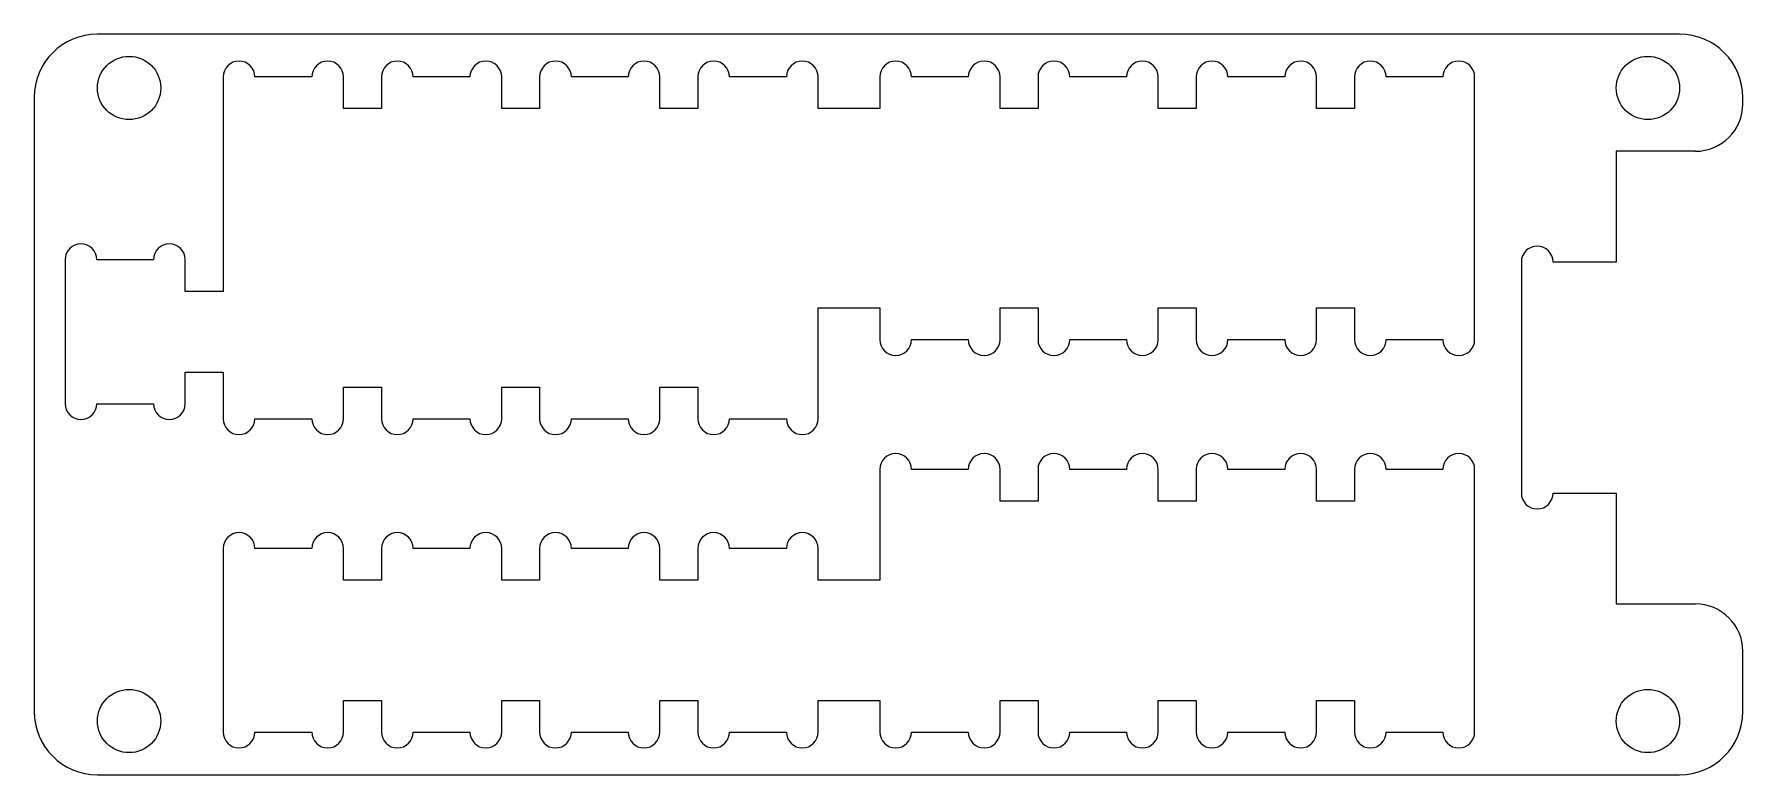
# Model space of a CAD drawing. Header units: millimetres. Extents: x -151 to -97, y -101.7 to -78.3.
import ezdxf

# ---------------------------------------------------------------- set-up
doc = ezdxf.new("R2010")
doc.units = ezdxf.units.MM

msp = doc.modelspace()

# ---------------------------------------------------------------- linework, layer by layer
at = {"color": 7, "linetype": 'Continuous', "lineweight": 25}
for p, q in [((-99, -78.3), (-149, -78.3)), ((-145.025, -79.65), (-145.025, -86.425)), ((-142.227, -79.65), (-144.023, -79.65)), ((-141.225, -80.65), (-141.225, -79.65)), ((-140.025, -79.65), (-140.025, -80.65)), ((-137.227, -79.65), (-139.023, -79.65)), ((-136.225, -80.65), (-136.225, -79.65)), ((-135.025, -79.65), (-135.025, -80.65)), ((-132.227, -79.65), (-134.023, -79.65)), ((-131.225, -80.65), (-131.225, -79.65)), ((-130.025, -79.65), (-130.025, -80.65)), ((-127.227, -79.65), (-129.023, -79.65)), ((-126.225, -80.65), (-126.225, -79.65)), ((-124.275, -79.65), (-124.275, -80.65)), ((-121.477, -79.65), (-123.273, -79.65)), ((-120.475, -80.65), (-120.475, -79.65)), ((-119.275, -79.65), (-119.275, -80.65)), ((-116.477, -79.65), (-118.273, -79.65)), ((-115.475, -80.65), (-115.475, -79.65)), ((-114.275, -79.65), (-114.275, -80.65)), ((-111.477, -79.65), (-113.273, -79.65)), ((-110.475, -80.65), (-110.475, -79.65)), ((-109.275, -79.65), (-109.275, -80.65)), ((-106.477, -79.65), (-108.273, -79.65)), ((-105.475, -87.95), (-105.475, -79.65)), ((-151, -80.3), (-151, -99.7)), ((-97, -80.5), (-97, -80.3)), ((-140.025, -80.65), (-141.225, -80.65)), ((-135.025, -80.65), (-136.225, -80.65)), ((-130.025, -80.65), (-131.225, -80.65)), ((-124.275, -80.65), (-126.225, -80.65)), ((-119.275, -80.65), (-120.475, -80.65)), ((-114.275, -80.65), (-115.475, -80.65)), ((-109.275, -80.65), (-110.475, -80.65)), ((-98.5, -82), (-100.998, -82)), ((-100.998, -82), (-100.998, -85.5)), ((-150.025, -85.425), (-150.025, -89.975)), ((-147.227, -85.425), (-149.023, -85.425)), ((-146.225, -86.425), (-146.225, -85.425)), ((-104, -85.5), (-104, -92.8)), ((-100.998, -85.5), (-102.998, -85.5)), ((-145.025, -86.425), (-146.225, -86.425)), ((-126.225, -90.45), (-126.225, -86.95)), ((-126.225, -86.95), (-124.275, -86.95)), ((-124.275, -86.95), (-124.275, -87.95)), ((-120.475, -87.95), (-120.475, -86.95)), ((-120.475, -86.95), (-119.275, -86.95)), ((-119.275, -86.95), (-119.275, -87.95)), ((-115.475, -87.95), (-115.475, -86.95)), ((-115.475, -86.95), (-114.275, -86.95)), ((-114.275, -86.95), (-114.275, -87.95)), ((-110.475, -87.95), (-110.475, -86.95)), ((-110.475, -86.95), (-109.275, -86.95)), ((-109.275, -86.95), (-109.275, -87.95)), ((-123.273, -87.95), (-121.477, -87.95)), ((-118.273, -87.95), (-116.477, -87.95)), ((-113.273, -87.95), (-111.477, -87.95)), ((-108.273, -87.95), (-106.477, -87.95)), ((-146.225, -89.975), (-146.225, -88.975)), ((-146.225, -88.975), (-145.025, -88.975)), ((-145.025, -88.975), (-145.025, -90.45)), ((-141.225, -90.45), (-141.225, -89.45)), ((-141.225, -89.45), (-140.025, -89.45)), ((-140.025, -89.45), (-140.025, -90.45)), ((-136.225, -90.45), (-136.225, -89.45)), ((-136.225, -89.45), (-135.025, -89.45)), ((-135.025, -89.45), (-135.025, -90.45)), ((-131.225, -90.45), (-131.225, -89.45)), ((-131.225, -89.45), (-130.025, -89.45)), ((-130.025, -89.45), (-130.025, -90.45)), ((-149.023, -89.975), (-147.227, -89.975)), ((-144.023, -90.45), (-142.227, -90.45)), ((-139.023, -90.45), (-137.227, -90.45)), ((-134.023, -90.45), (-132.227, -90.45)), ((-129.023, -90.45), (-127.227, -90.45)), ((-124.275, -92.05), (-124.275, -95.55)), ((-121.477, -92.05), (-123.273, -92.05)), ((-120.475, -93.05), (-120.475, -92.05)), ((-119.275, -92.05), (-119.275, -93.05)), ((-116.477, -92.05), (-118.273, -92.05)), ((-115.475, -93.05), (-115.475, -92.05)), ((-114.275, -92.05), (-114.275, -93.05)), ((-111.477, -92.05), (-113.273, -92.05)), ((-110.475, -93.05), (-110.475, -92.05)), ((-109.275, -92.05), (-109.275, -93.05)), ((-106.477, -92.05), (-108.273, -92.05)), ((-105.475, -100.35), (-105.475, -92.05)), ((-102.998, -92.8), (-100.998, -92.8)), ((-100.998, -92.8), (-100.998, -96.3)), ((-119.275, -93.05), (-120.475, -93.05)), ((-114.275, -93.05), (-115.475, -93.05)), ((-109.275, -93.05), (-110.475, -93.05)), ((-145.025, -94.55), (-145.025, -100.35)), ((-142.227, -94.55), (-144.023, -94.55)), ((-141.225, -95.55), (-141.225, -94.55)), ((-140.025, -94.55), (-140.025, -95.55)), ((-137.227, -94.55), (-139.023, -94.55)), ((-136.225, -95.55), (-136.225, -94.55)), ((-135.025, -94.55), (-135.025, -95.55)), ((-132.227, -94.55), (-134.023, -94.55)), ((-131.225, -95.55), (-131.225, -94.55)), ((-130.025, -94.55), (-130.025, -95.55)), ((-127.227, -94.55), (-129.023, -94.55)), ((-126.225, -95.55), (-126.225, -94.55)), ((-140.025, -95.55), (-141.225, -95.55)), ((-135.025, -95.55), (-136.225, -95.55)), ((-130.025, -95.55), (-131.225, -95.55)), ((-124.275, -95.55), (-126.225, -95.55)), ((-100.998, -96.3), (-98.5, -96.3)), ((-97, -99.7), (-97, -97.8)), ((-141.225, -100.35), (-141.225, -99.35)), ((-141.225, -99.35), (-140.025, -99.35)), ((-140.025, -99.35), (-140.025, -100.35)), ((-136.225, -100.35), (-136.225, -99.35)), ((-136.225, -99.35), (-135.025, -99.35)), ((-135.025, -99.35), (-135.025, -100.35)), ((-131.225, -100.35), (-131.225, -99.35)), ((-131.225, -99.35), (-130.025, -99.35)), ((-130.025, -99.35), (-130.025, -100.35)), ((-126.225, -100.35), (-126.225, -99.35)), ((-126.225, -99.35), (-124.275, -99.35)), ((-124.275, -99.35), (-124.275, -100.35)), ((-120.475, -100.35), (-120.475, -99.35)), ((-120.475, -99.35), (-119.275, -99.35)), ((-119.275, -99.35), (-119.275, -100.35)), ((-115.475, -100.35), (-115.475, -99.35)), ((-115.475, -99.35), (-114.275, -99.35)), ((-114.275, -99.35), (-114.275, -100.35)), ((-110.475, -100.35), (-110.475, -99.35)), ((-110.475, -99.35), (-109.275, -99.35)), ((-109.275, -99.35), (-109.275, -100.35)), ((-144.023, -100.35), (-142.227, -100.35)), ((-139.023, -100.35), (-137.227, -100.35)), ((-134.023, -100.35), (-132.227, -100.35)), ((-129.023, -100.35), (-127.227, -100.35)), ((-123.273, -100.35), (-121.477, -100.35)), ((-118.273, -100.35), (-116.477, -100.35)), ((-113.273, -100.35), (-111.477, -100.35)), ((-108.273, -100.35), (-106.477, -100.35)), ((-149, -101.7), (-99, -101.7))]:
    msp.add_line(p, q, dxfattribs=at)
for centre in [(-148, -80), (-100, -80), (-148, -100), (-100, -100)]:
    msp.add_circle(centre, 1, dxfattribs=at)
for centre, radius, start, end in [((-149, -80.3), 2, 90, 180), ((-99, -80.3), 2, 0, 90), ((-144.524, -79.65), 0.501, 0, 180), ((-141.726, -79.65), 0.501, 0, 180), ((-139.524, -79.65), 0.501, 0, 180), ((-136.726, -79.65), 0.501, 0, 180), ((-134.524, -79.65), 0.501, 0, 180), ((-131.726, -79.65), 0.501, 0, 180), ((-129.524, -79.65), 0.501, 0, 180), ((-126.726, -79.65), 0.501, 0, 180), ((-123.774, -79.65), 0.501, 360, 180), ((-120.976, -79.65), 0.501, 0, 180), ((-118.774, -79.65), 0.501, 360, 180), ((-115.976, -79.65), 0.501, 360, 180), ((-113.774, -79.65), 0.501, 360, 180), ((-110.976, -79.65), 0.501, 360, 180), ((-108.774, -79.65), 0.501, 360, 180), ((-105.976, -79.65), 0.501, 0, 180), ((-98.5, -80.5), 1.5, 270, 0), ((-149.524, -85.425), 0.501, 0, 180), ((-146.726, -85.425), 0.501, 0, 180), ((-103.499, -85.5), 0.501, 0, 180), ((-123.774, -87.95), 0.501, 180, 0), ((-120.976, -87.95), 0.501, 180, 360), ((-118.774, -87.95), 0.501, 180, 0), ((-115.976, -87.95), 0.501, 180, 0), ((-113.774, -87.95), 0.501, 180, 0), ((-110.976, -87.95), 0.501, 180, 360), ((-108.774, -87.95), 0.501, 180, 0), ((-105.976, -87.95), 0.501, 180, 360), ((-149.524, -89.975), 0.501, 180, 0), ((-146.726, -89.975), 0.501, 180, 360), ((-144.524, -90.45), 0.501, 180, 0), ((-141.726, -90.45), 0.501, 180, 0), ((-139.524, -90.45), 0.501, 180, 0), ((-136.726, -90.45), 0.501, 180, 0), ((-134.524, -90.45), 0.501, 180, 0), ((-131.726, -90.45), 0.501, 180, 0), ((-129.524, -90.45), 0.501, 180, 0), ((-126.726, -90.45), 0.501, 180, 0), ((-123.774, -92.05), 0.501, 360, 180), ((-120.976, -92.05), 0.501, 0, 180), ((-118.774, -92.05), 0.501, 360, 180), ((-115.976, -92.05), 0.501, 360, 180), ((-113.774, -92.05), 0.501, 360, 180), ((-110.976, -92.05), 0.501, 360, 180), ((-108.774, -92.05), 0.501, 360, 180), ((-105.976, -92.05), 0.501, 0, 180), ((-103.499, -92.8), 0.501, 180, 0), ((-144.524, -94.55), 0.501, 360, 180), ((-141.726, -94.55), 0.501, 0, 180), ((-139.524, -94.55), 0.501, 0, 180), ((-136.726, -94.55), 0.501, 360, 180), ((-134.524, -94.55), 0.501, 0, 180), ((-131.726, -94.55), 0.501, 360, 180), ((-129.524, -94.55), 0.501, 0, 180), ((-126.726, -94.55), 0.501, 0, 180), ((-98.5, -97.8), 1.5, 0, 90), ((-149, -99.7), 2, 180, 270), ((-99, -99.7), 2, 270, 0), ((-144.524, -100.35), 0.501, 180, 0), ((-141.726, -100.35), 0.501, 180, 0), ((-139.524, -100.35), 0.501, 180, 0), ((-136.726, -100.35), 0.501, 180, 0), ((-134.524, -100.35), 0.501, 180, 0), ((-131.726, -100.35), 0.501, 180, 0), ((-129.524, -100.35), 0.501, 180, 0), ((-126.726, -100.35), 0.501, 180, 0), ((-123.774, -100.35), 0.501, 180, 0), ((-120.976, -100.35), 0.501, 180, 0), ((-118.774, -100.35), 0.501, 180, 0), ((-115.976, -100.35), 0.501, 180, 0), ((-113.774, -100.35), 0.501, 180, 0), ((-110.976, -100.35), 0.501, 180, 0), ((-108.774, -100.35), 0.501, 180, 0), ((-105.976, -100.35), 0.501, 180, 0)]:
    msp.add_arc(centre, radius, start, end, dxfattribs=at)

doc.saveas('drawing.dxf')
